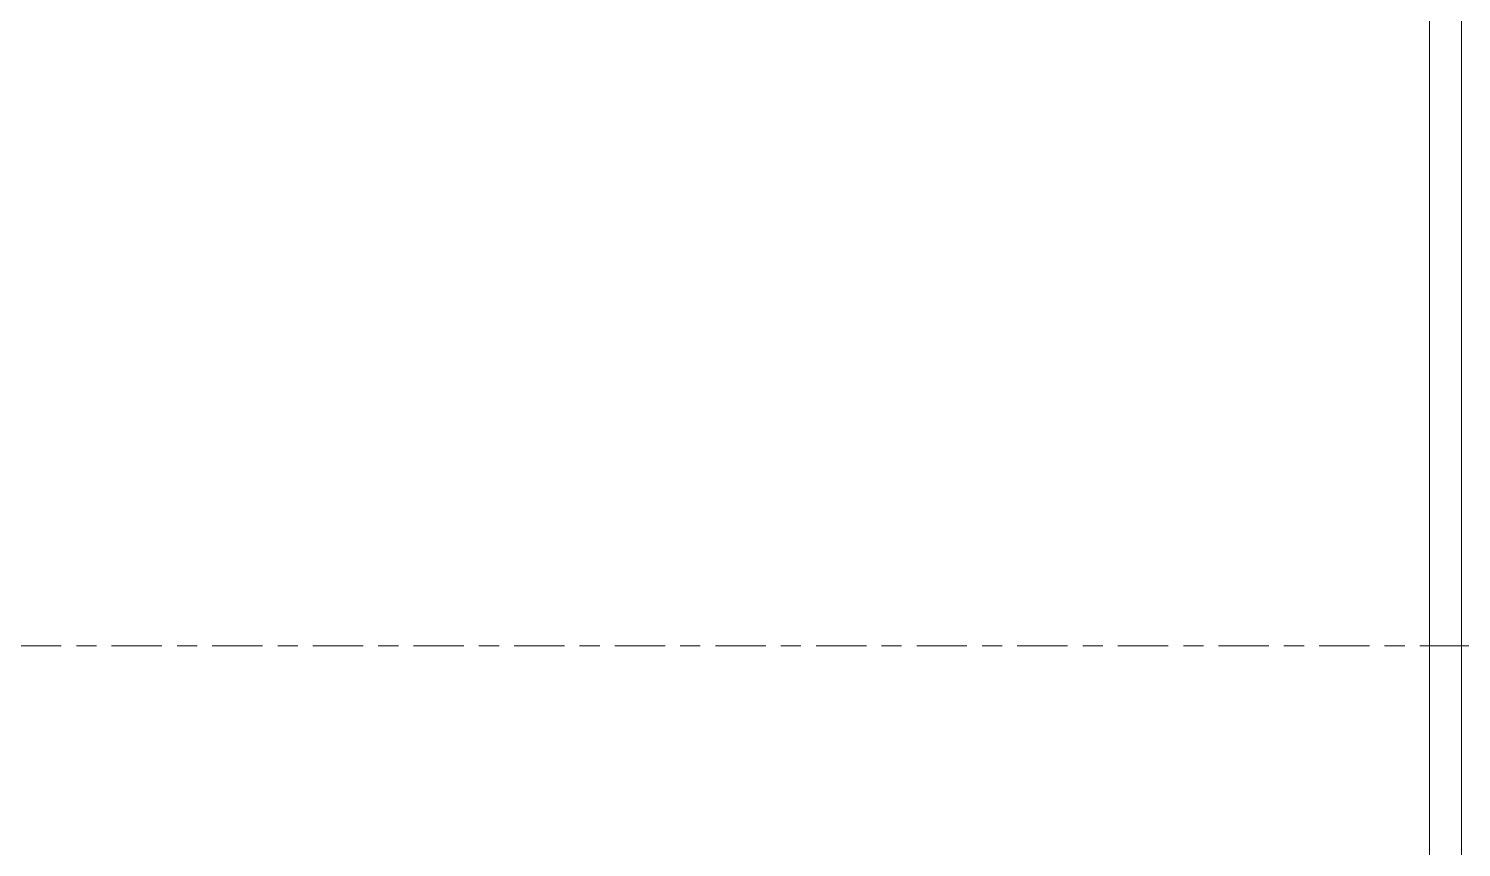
# Model space of a CAD drawing. Header units: millimetres. Extents: x -1379 to 1385823, y -4884429 to 548763.
# Drawn here: x 621380.7 to 621832.8, y -2295909.5 to -2295651.3 of the extents above; entities that cross this region are included whole.
import ezdxf

# ---------------------------------------------------------------- set-up
doc = ezdxf.new("R2010")
doc.units = ezdxf.units.MM
doc.linetypes.add('Centre', pattern=[31.75, 6.35, -4.7625, 15.875, -4.7625])
doc.layers.add('A-FLOR-LEVL', color=7, linetype='Continuous', lineweight=9)
doc.layers.add('WALL-E', color=7, linetype='Continuous', lineweight=50)

msp = doc.modelspace()

# ---------------------------------------------------------------- linework, layer by layer
at = {"layer": 'A-FLOR-LEVL', "color": 7, "linetype": 'Centre'}
msp.add_line((601234.56, -2295845.96), (631213.66, -2295845.96), dxfattribs=at)
at = {"layer": 'WALL-E', "color": 7, "lineweight": 9}
for p, q in [((621822.78, -2298695.96), (621822.78, -2295645.96)), ((621822.78, -2295645.96), (621822.78, -2298695.96)), ((621832.78, -2295645.96), (621832.78, -2301795.96)), ((621832.78, -2295645.96), (621832.78, -2301795.96))]:
    msp.add_line(p, q, dxfattribs=at)

doc.saveas('drawing.dxf')
